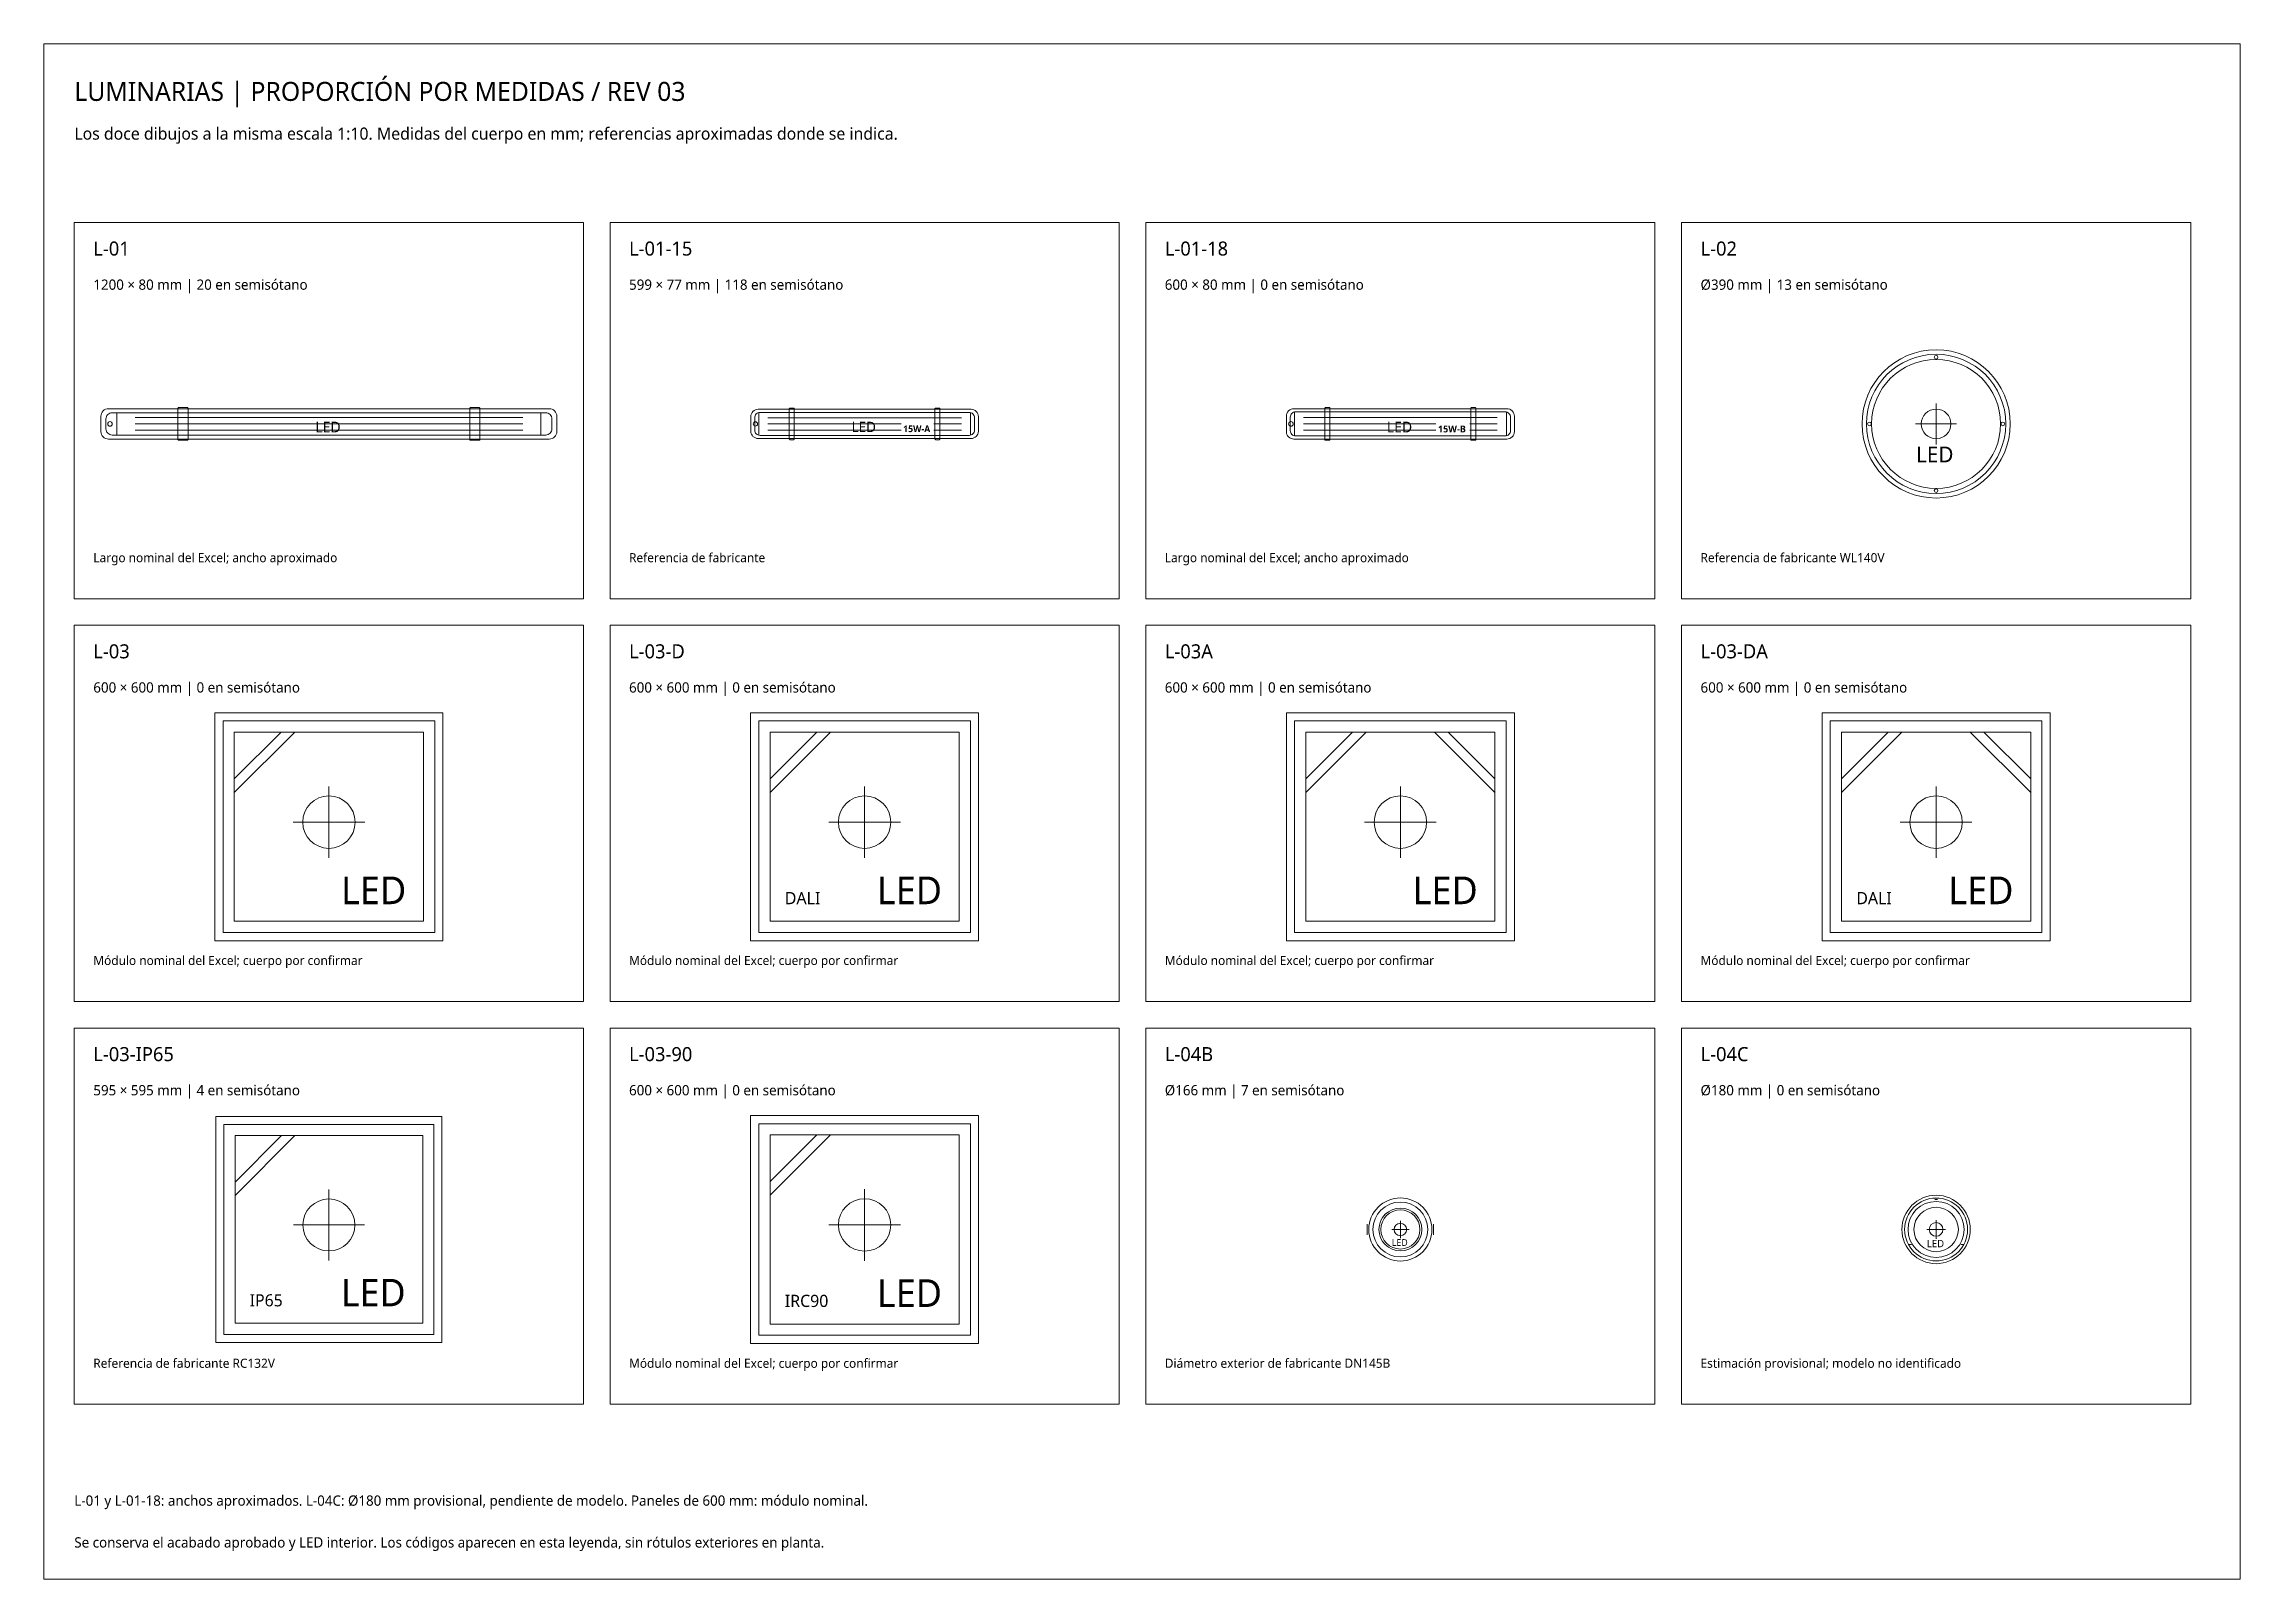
# Paper-space layout 'IE_MEDIDAS_A2_REV03' of a CAD drawing. Header units: metres, sheet in millimetres. Extents: x 8 to 586, y 8 to 412.
import ezdxf

# ---------------------------------------------------------------- set-up
doc = ezdxf.new("R2010")
doc.units = ezdxf.units.M
doc.layers.get('0').update_dxf_attribs({"color": 8})
doc.layers.add('IE-LAMINA', color=5, linetype='Continuous', lineweight=18, true_color=0x243849)
doc.layers.add('IE-LUM-L-01', color=5, linetype='Continuous', lineweight=18, true_color=0x126b94)
doc.styles.add('EI_LUM_BOLD', font='OpenSans-Semibold.ttf')
doc.styles.add('EI_LUM_REGULAR', font='OpenSans-Regular.ttf')

# ---------------------------------------------------------------- blocks, each defined once
blk = doc.blocks.new('EI_LUM_L_01')
at = {"color": 0, "lineweight": 13}
for p, q in [((-0.558, 0.0304), (-0.558, -0.0304)), ((0.558, 0.0304), (0.558, -0.0304))]:
    blk.add_line(p, q, dxfattribs=at)
at = {"color": 0, "lineweight": 9}
for p, q in [((-0.51, 0.0168), (0.51, 0.0168)), ((-0.51, 0), (0.51, 0)), ((-0.51, -0.0168), (0.51, -0.0168))]:
    blk.add_line(p, q, dxfattribs=at)
at = {"color": 0, "lineweight": 13}
blk.add_lwpolyline([(-0.58, -0.04), (0.58, -0.04, 0.414214), (0.6, -0.02), (0.6, 0.02, 0.414214), (0.58, 0.04), (-0.58, 0.04, 0.414214), (-0.6, 0.02), (-0.6, -0.02, 0.414214)], format="xyb", close=True, dxfattribs=at)
at = {"color": 0, "lineweight": 9}
for points in [[(-0.5707, -0.0292), (0.5707, -0.0292, 0.414214), (0.5867, -0.0132), (0.5867, 0.0132, 0.414214), (0.5707, 0.0292), (-0.5707, 0.0292, 0.414214), (-0.5867, 0.0132), (-0.5867, -0.0132, 0.414214)], [(-0.3947, -0.0432), (-0.3733, -0.0432, 0.414214), (-0.3708, -0.0407), (-0.3708, 0.0407, 0.414214), (-0.3733, 0.0432), (-0.3947, 0.0432, 0.414214), (-0.3972, 0.0407), (-0.3972, -0.0407, 0.414214)], [(0.3733, -0.0432), (0.3947, -0.0432, 0.414214), (0.3972, -0.0407), (0.3972, 0.0407, 0.414214), (0.3947, 0.0432), (0.3733, 0.0432, 0.414214), (0.3708, 0.0407), (0.3708, -0.0407, 0.414214)]]:
    blk.add_lwpolyline(points, format="xyb", close=True, dxfattribs=at)
blk.add_circle((-0.576, 0), 0.006, dxfattribs=at)
at = {"color": 0, "lineweight": 9, "style": 'EI_LUM_REGULAR'}
blk.add_text('LED', height=0.02821, dxfattribs=at).set_placement((-0.0356, -0.0224))
at = {"style": 'EI_LUM_REGULAR', "flags": 1}
for tag in ['ANCHO_CUERPO_MM', 'ALTURA_M', 'AMBIENTE', 'TIPO', 'ID', 'IP', 'GIRO_REFERENCIA', 'DESCRIPCION', 'POTENCIA_W', 'FLUJO_NOMINAL_LM', 'FLUJO_CALCULO_LM', 'MONTAJE', 'PAGINA_PDF', 'NUMERO_LOCAL', 'ESTADO', 'LARGO_CUERPO_MM', 'DIAMETRO_CUERPO_MM', 'REFERENCIA_DIMENSIONAL', 'NPT_M', 'FUENTE_XY']:
    blk.add_attdef(tag, (0, 0), '', height=0.025, dxfattribs=at)
blk = doc.blocks.new('EI_LUM_L_01_15')
at = {"color": 0, "lineweight": 13}
for p, q in [((-0.2785, 0.0293), (-0.2785, -0.0293)), ((0.2785, 0.0293), (0.2785, -0.0293))]:
    blk.add_line(p, q, dxfattribs=at)
at = {"color": 0, "lineweight": 9}
for p, q in [((-0.2546, 0.0162), (0.2546, 0.0162)), ((-0.2546, 0), (0.0959, 0)), ((0.1824, 0), (0.2546, 0)), ((-0.2546, -0.0162), (0.0959, -0.0162)), ((0.1824, -0.0162), (0.2546, -0.0162))]:
    blk.add_line(p, q, dxfattribs=at)
at = {"color": 0, "lineweight": 13}
blk.add_lwpolyline([(-0.2802, -0.0385), (0.2802, -0.0385, 0.414214), (0.2995, -0.0193), (0.2995, 0.0192, 0.414214), (0.2802, 0.0385), (-0.2802, 0.0385, 0.414214), (-0.2995, 0.0192), (-0.2995, -0.0193, 0.414214)], format="xyb", close=True, dxfattribs=at)
at = {"color": 0, "lineweight": 9}
for points in [[(-0.2753, -0.0302), (0.2753, -0.0302, 0.414214), (0.2893, -0.0162), (0.2893, 0.0162, 0.414214), (0.2753, 0.0302), (-0.2753, 0.0302, 0.414214), (-0.2893, 0.0162), (-0.2893, -0.0162, 0.414214)], [(-0.1964, -0.0416), (-0.187, -0.0416, 0.414214), (-0.1851, -0.0397), (-0.1851, 0.0397, 0.414214), (-0.187, 0.0416), (-0.1964, 0.0416, 0.414214), (-0.1983, 0.0397), (-0.1983, -0.0397, 0.414214)], [(0.187, -0.0416), (0.1964, -0.0416, 0.414214), (0.1983, -0.0397), (0.1983, 0.0397, 0.414214), (0.1964, 0.0416), (0.187, 0.0416, 0.414214), (0.1851, 0.0397), (0.1851, -0.0397, 0.414214)]]:
    blk.add_lwpolyline(points, format="xyb", close=True, dxfattribs=at)
blk.add_circle((-0.2875, 0), 0.00577, dxfattribs=at)
for s, height, style, p in [('LED', 0.02715, 'EI_LUM_REGULAR', (-0.0343, -0.0216)), ('15W-A', 0.01745, 'EI_LUM_BOLD', (0.1016, -0.0216))]:
    blk.add_text(s, height=height, dxfattribs=dict(at, style=style)).set_placement(p)
at = {"style": 'EI_LUM_REGULAR', "flags": 1}
for tag in ['ANCHO_CUERPO_MM', 'ALTURA_M', 'AMBIENTE', 'TIPO', 'ID', 'IP', 'GIRO_REFERENCIA', 'DESCRIPCION', 'POTENCIA_W', 'FLUJO_NOMINAL_LM', 'FLUJO_CALCULO_LM', 'MONTAJE', 'PAGINA_PDF', 'NUMERO_LOCAL', 'ESTADO', 'LARGO_CUERPO_MM', 'DIAMETRO_CUERPO_MM', 'REFERENCIA_DIMENSIONAL', 'NPT_M', 'FUENTE_XY']:
    blk.add_attdef(tag, (0, 0), '', height=0.025, dxfattribs=at)
blk = doc.blocks.new('EI_LUM_L_01_18')
at = {"color": 0, "lineweight": 13}
for p, q in [((-0.279, 0.0304), (-0.279, -0.0304)), ((0.279, 0.0304), (0.279, -0.0304))]:
    blk.add_line(p, q, dxfattribs=at)
at = {"color": 0, "lineweight": 9}
for p, q in [((-0.255, 0.0168), (0.255, 0.0168)), ((-0.255, 0), (0.0933, 0)), ((0.1827, 0), (0.255, 0)), ((-0.255, -0.0168), (0.0933, -0.0168)), ((0.1827, -0.0168), (0.255, -0.0168))]:
    blk.add_line(p, q, dxfattribs=at)
at = {"color": 0, "lineweight": 13}
blk.add_lwpolyline([(-0.28, -0.04), (0.28, -0.04, 0.414214), (0.3, -0.02), (0.3, 0.02, 0.414214), (0.28, 0.04), (-0.28, 0.04, 0.414214), (-0.3, 0.02), (-0.3, -0.02, 0.414214)], format="xyb", close=True, dxfattribs=at)
at = {"color": 0, "lineweight": 9}
for points in [[(-0.2757, -0.0317), (0.2757, -0.0317, 0.414214), (0.2898, -0.0177), (0.2898, 0.0177, 0.414214), (0.2757, 0.0317), (-0.2757, 0.0317, 0.414214), (-0.2898, 0.0177), (-0.2898, -0.0177, 0.414214)], [(-0.1967, -0.0432), (-0.1873, -0.0432, 0.414214), (-0.1854, -0.0413), (-0.1854, 0.0413, 0.414214), (-0.1873, 0.0432), (-0.1967, 0.0432, 0.414214), (-0.1986, 0.0413), (-0.1986, -0.0413, 0.414214)], [(0.1873, -0.0432), (0.1967, -0.0432, 0.414214), (0.1986, -0.0413), (0.1986, 0.0413, 0.414214), (0.1967, 0.0432), (0.1873, 0.0432, 0.414214), (0.1854, 0.0413), (0.1854, -0.0413, 0.414214)]]:
    blk.add_lwpolyline(points, format="xyb", close=True, dxfattribs=at)
blk.add_circle((-0.288, 0), 0.006, dxfattribs=at)
for s, height, style, p in [('LED', 0.02821, 'EI_LUM_REGULAR', (-0.0356, -0.0224)), ('15W-B', 0.01813, 'EI_LUM_BOLD', (0.099, -0.0224))]:
    blk.add_text(s, height=height, dxfattribs=dict(at, style=style)).set_placement(p)
at = {"style": 'EI_LUM_REGULAR', "flags": 1}
for tag in ['ANCHO_CUERPO_MM', 'ALTURA_M', 'AMBIENTE', 'TIPO', 'ID', 'IP', 'GIRO_REFERENCIA', 'DESCRIPCION', 'POTENCIA_W', 'FLUJO_NOMINAL_LM', 'FLUJO_CALCULO_LM', 'MONTAJE', 'PAGINA_PDF', 'NUMERO_LOCAL', 'ESTADO', 'LARGO_CUERPO_MM', 'DIAMETRO_CUERPO_MM', 'REFERENCIA_DIMENSIONAL', 'NPT_M', 'FUENTE_XY']:
    blk.add_attdef(tag, (0, 0), '', height=0.025, dxfattribs=at)
blk = doc.blocks.new('EI_LUM_L_02')
at = {"color": 0, "lineweight": 9}
for p, q in [((-0.05382, 0), (0.05382, 0)), ((0, 0.05382), (0, -0.05382))]:
    blk.add_line(p, q, dxfattribs=at)
at = {"color": 0, "lineweight": 13}
blk.add_circle((0, 0), 0.195, dxfattribs=at)
at = {"color": 0, "lineweight": 9}
for centre, radius in [((0, 0), 0.1833), ((0, 0.1755), 0.00468), ((0, 0), 0.16965), ((-0.1755, 0), 0.00468), ((0, 0), 0.039), ((0.1755, 0), 0.00468), ((0, -0.1755), 0.00468)]:
    blk.add_circle(centre, radius, dxfattribs=at)
at = {"color": 0, "lineweight": 9, "style": 'EI_LUM_REGULAR'}
blk.add_text('LED', height=0.041761, dxfattribs=at).set_placement((-0.05277, -0.1014))
at = {"style": 'EI_LUM_REGULAR', "flags": 1}
for tag in ['ANCHO_CUERPO_MM', 'ALTURA_M', 'AMBIENTE', 'TIPO', 'ID', 'IP', 'GIRO_REFERENCIA', 'DESCRIPCION', 'POTENCIA_W', 'FLUJO_NOMINAL_LM', 'FLUJO_CALCULO_LM', 'MONTAJE', 'NUMERO_LOCAL', 'ESTADO', 'LARGO_CUERPO_MM', 'DIAMETRO_CUERPO_MM', 'REFERENCIA_DIMENSIONAL', 'PAGINA_PDF', 'NPT_M', 'FUENTE_XY']:
    blk.add_attdef(tag, (0, 0), '', height=0.025, dxfattribs=at)
blk = doc.blocks.new('EI_LUM_L_03')
at = {"color": 0, "lineweight": 9}
for p, q in [((-0.249, 0.126), (-0.126, 0.249)), ((-0.249, 0.09), (-0.09, 0.249)), ((0, 0.1062), (0, -0.0822)), ((-0.0942, 0.012), (0.0942, 0.012))]:
    blk.add_line(p, q, dxfattribs=at)
at = {"color": 0, "lineweight": 13}
for points in [[(-0.3, -0.3), (0.3, -0.3), (0.3, 0.3), (-0.3, 0.3)], [(-0.249, -0.249), (0.249, -0.249), (0.249, 0.249), (-0.249, 0.249)]]:
    blk.add_lwpolyline(points, close=True, dxfattribs=at)
at = {"color": 0, "lineweight": 9}
blk.add_lwpolyline([(-0.2784, -0.2784), (0.2784, -0.2784), (0.2784, 0.2784), (-0.2784, 0.2784)], close=True, dxfattribs=at)
blk.add_circle((0, 0.012), 0.069, dxfattribs=at)
at = {"color": 0, "lineweight": 9, "style": 'EI_LUM_REGULAR'}
blk.add_text('LED', height=0.07281, dxfattribs=at).set_placement((0.032, -0.204))
at = {"style": 'EI_LUM_REGULAR', "flags": 1}
for tag in ['ANCHO_CUERPO_MM', 'ALTURA_M', 'AMBIENTE', 'TIPO', 'ID', 'IP', 'GIRO_REFERENCIA', 'DESCRIPCION', 'POTENCIA_W', 'FLUJO_NOMINAL_LM', 'FLUJO_CALCULO_LM', 'MONTAJE', 'PAGINA_PDF', 'NUMERO_LOCAL', 'ESTADO', 'LARGO_CUERPO_MM', 'DIAMETRO_CUERPO_MM', 'REFERENCIA_DIMENSIONAL', 'NPT_M', 'FUENTE_XY']:
    blk.add_attdef(tag, (0, 0), '', height=0.025, dxfattribs=at)
blk = doc.blocks.new('EI_LUM_L_03_D')
at = {"color": 0, "lineweight": 9}
for p, q in [((-0.249, 0.126), (-0.126, 0.249)), ((-0.249, 0.09), (-0.09, 0.249)), ((0, 0.1062), (0, -0.0822)), ((-0.0942, 0.012), (0.0942, 0.012))]:
    blk.add_line(p, q, dxfattribs=at)
at = {"color": 0, "lineweight": 13}
for points in [[(-0.3, -0.3), (0.3, -0.3), (0.3, 0.3), (-0.3, 0.3)], [(-0.249, -0.249), (0.249, -0.249), (0.249, 0.249), (-0.249, 0.249)]]:
    blk.add_lwpolyline(points, close=True, dxfattribs=at)
at = {"color": 0, "lineweight": 9}
blk.add_lwpolyline([(-0.2784, -0.2784), (0.2784, -0.2784), (0.2784, 0.2784), (-0.2784, 0.2784)], close=True, dxfattribs=at)
blk.add_circle((0, 0.012), 0.069, dxfattribs=at)
at = {"color": 0, "lineweight": 9, "style": 'EI_LUM_REGULAR'}
for s, height, p in [('DALI', 0.03212, (-0.21, -0.204)), ('LED', 0.07281, (0.032, -0.204))]:
    blk.add_text(s, height=height, dxfattribs=at).set_placement(p)
at = {"style": 'EI_LUM_REGULAR', "flags": 1}
for tag in ['ANCHO_CUERPO_MM', 'ALTURA_M', 'AMBIENTE', 'TIPO', 'ID', 'IP', 'GIRO_REFERENCIA', 'DESCRIPCION', 'POTENCIA_W', 'FLUJO_NOMINAL_LM', 'FLUJO_CALCULO_LM', 'MONTAJE', 'PAGINA_PDF', 'NUMERO_LOCAL', 'ESTADO', 'LARGO_CUERPO_MM', 'DIAMETRO_CUERPO_MM', 'REFERENCIA_DIMENSIONAL', 'NPT_M', 'FUENTE_XY']:
    blk.add_attdef(tag, (0, 0), '', height=0.025, dxfattribs=at)
blk = doc.blocks.new('EI_LUM_L_03A')
at = {"color": 0, "lineweight": 9}
for p, q in [((-0.249, 0.126), (-0.126, 0.249)), ((-0.249, 0.09), (-0.09, 0.249)), ((0.249, 0.09), (0.09, 0.249)), ((0.249, 0.126), (0.126, 0.249)), ((0, 0.1062), (0, -0.0822)), ((-0.0942, 0.012), (0.0942, 0.012))]:
    blk.add_line(p, q, dxfattribs=at)
at = {"color": 0, "lineweight": 13}
for points in [[(-0.3, -0.3), (0.3, -0.3), (0.3, 0.3), (-0.3, 0.3)], [(-0.249, -0.249), (0.249, -0.249), (0.249, 0.249), (-0.249, 0.249)]]:
    blk.add_lwpolyline(points, close=True, dxfattribs=at)
at = {"color": 0, "lineweight": 9}
blk.add_lwpolyline([(-0.2784, -0.2784), (0.2784, -0.2784), (0.2784, 0.2784), (-0.2784, 0.2784)], close=True, dxfattribs=at)
blk.add_circle((0, 0.012), 0.069, dxfattribs=at)
at = {"color": 0, "lineweight": 9, "style": 'EI_LUM_REGULAR'}
blk.add_text('LED', height=0.07281, dxfattribs=at).set_placement((0.032, -0.204))
at = {"style": 'EI_LUM_REGULAR', "flags": 1}
for tag in ['ANCHO_CUERPO_MM', 'ALTURA_M', 'AMBIENTE', 'TIPO', 'ID', 'IP', 'GIRO_REFERENCIA', 'DESCRIPCION', 'POTENCIA_W', 'FLUJO_NOMINAL_LM', 'FLUJO_CALCULO_LM', 'MONTAJE', 'PAGINA_PDF', 'NUMERO_LOCAL', 'ESTADO', 'LARGO_CUERPO_MM', 'DIAMETRO_CUERPO_MM', 'REFERENCIA_DIMENSIONAL', 'NPT_M', 'FUENTE_XY']:
    blk.add_attdef(tag, (0, 0), '', height=0.025, dxfattribs=at)
blk = doc.blocks.new('EI_LUM_L_03_DA')
at = {"color": 0, "lineweight": 9}
for p, q in [((-0.249, 0.126), (-0.126, 0.249)), ((-0.249, 0.09), (-0.09, 0.249)), ((0.249, 0.09), (0.09, 0.249)), ((0.249, 0.126), (0.126, 0.249)), ((0, 0.1062), (0, -0.0822)), ((-0.0942, 0.012), (0.0942, 0.012))]:
    blk.add_line(p, q, dxfattribs=at)
at = {"color": 0, "lineweight": 13}
for points in [[(-0.3, -0.3), (0.3, -0.3), (0.3, 0.3), (-0.3, 0.3)], [(-0.249, -0.249), (0.249, -0.249), (0.249, 0.249), (-0.249, 0.249)]]:
    blk.add_lwpolyline(points, close=True, dxfattribs=at)
at = {"color": 0, "lineweight": 9}
blk.add_lwpolyline([(-0.2784, -0.2784), (0.2784, -0.2784), (0.2784, 0.2784), (-0.2784, 0.2784)], close=True, dxfattribs=at)
blk.add_circle((0, 0.012), 0.069, dxfattribs=at)
at = {"color": 0, "lineweight": 9, "style": 'EI_LUM_REGULAR'}
for s, height, p in [('DALI', 0.03212, (-0.21, -0.204)), ('LED', 0.07281, (0.032, -0.204))]:
    blk.add_text(s, height=height, dxfattribs=at).set_placement(p)
at = {"style": 'EI_LUM_REGULAR', "flags": 1}
for tag in ['ANCHO_CUERPO_MM', 'ALTURA_M', 'AMBIENTE', 'TIPO', 'ID', 'IP', 'GIRO_REFERENCIA', 'DESCRIPCION', 'POTENCIA_W', 'FLUJO_NOMINAL_LM', 'FLUJO_CALCULO_LM', 'MONTAJE', 'PAGINA_PDF', 'NUMERO_LOCAL', 'ESTADO', 'LARGO_CUERPO_MM', 'DIAMETRO_CUERPO_MM', 'REFERENCIA_DIMENSIONAL', 'NPT_M', 'FUENTE_XY']:
    blk.add_attdef(tag, (0, 0), '', height=0.025, dxfattribs=at)
blk = doc.blocks.new('EI_LUM_L_03_IP65')
at = {"color": 0, "lineweight": 9}
for p, q in [((-0.246925, 0.12495), (-0.12495, 0.246925)), ((-0.246925, 0.08925), (-0.08925, 0.246925)), ((0, 0.105315), (0, -0.081515)), ((-0.093415, 0.0119), (0.093415, 0.0119))]:
    blk.add_line(p, q, dxfattribs=at)
at = {"color": 0, "lineweight": 13}
for points in [[(-0.2975, -0.2975), (0.2975, -0.2975), (0.2975, 0.2975), (-0.2975, 0.2975)], [(-0.246925, -0.246925), (0.246925, -0.246925), (0.246925, 0.246925), (-0.246925, 0.246925)]]:
    blk.add_lwpolyline(points, close=True, dxfattribs=at)
at = {"color": 0, "lineweight": 9}
blk.add_lwpolyline([(-0.27608, -0.27608), (0.27608, -0.27608), (0.27608, 0.27608), (-0.27608, 0.27608)], close=True, dxfattribs=at)
blk.add_circle((0, 0.0119), 0.068425, dxfattribs=at)
at = {"color": 0, "lineweight": 9, "style": 'EI_LUM_REGULAR'}
for s, height, p in [('IP65', 0.0318563, (-0.20825, -0.2023)), ('LED', 0.0722077, (0.031705, -0.2023))]:
    blk.add_text(s, height=height, dxfattribs=at).set_placement(p)
at = {"style": 'EI_LUM_REGULAR', "flags": 1}
for tag in ['ANCHO_CUERPO_MM', 'ALTURA_M', 'AMBIENTE', 'TIPO', 'ID', 'IP', 'GIRO_REFERENCIA', 'DESCRIPCION', 'POTENCIA_W', 'FLUJO_NOMINAL_LM', 'FLUJO_CALCULO_LM', 'MONTAJE', 'NUMERO_LOCAL', 'ESTADO', 'LARGO_CUERPO_MM', 'DIAMETRO_CUERPO_MM', 'REFERENCIA_DIMENSIONAL', 'PAGINA_PDF', 'NPT_M', 'FUENTE_XY']:
    blk.add_attdef(tag, (0, 0), '', height=0.025, dxfattribs=at)
blk = doc.blocks.new('EI_LUM_L_03_90')
at = {"color": 0, "lineweight": 9}
for p, q in [((-0.249, 0.126), (-0.126, 0.249)), ((-0.249, 0.09), (-0.09, 0.249)), ((0, 0.1062), (0, -0.0822)), ((-0.0942, 0.012), (0.0942, 0.012))]:
    blk.add_line(p, q, dxfattribs=at)
at = {"color": 0, "lineweight": 13}
for points in [[(-0.3, -0.3), (0.3, -0.3), (0.3, 0.3), (-0.3, 0.3)], [(-0.249, -0.249), (0.249, -0.249), (0.249, 0.249), (-0.249, 0.249)]]:
    blk.add_lwpolyline(points, close=True, dxfattribs=at)
at = {"color": 0, "lineweight": 9}
blk.add_lwpolyline([(-0.2784, -0.2784), (0.2784, -0.2784), (0.2784, 0.2784), (-0.2784, 0.2784)], close=True, dxfattribs=at)
blk.add_circle((0, 0.012), 0.069, dxfattribs=at)
at = {"color": 0, "lineweight": 9, "style": 'EI_LUM_REGULAR'}
for s, height, p in [('IRC90', 0.03212, (-0.21, -0.204)), ('LED', 0.07281, (0.032, -0.204))]:
    blk.add_text(s, height=height, dxfattribs=at).set_placement(p)
at = {"style": 'EI_LUM_REGULAR', "flags": 1}
for tag in ['ANCHO_CUERPO_MM', 'ALTURA_M', 'AMBIENTE', 'TIPO', 'ID', 'IP', 'GIRO_REFERENCIA', 'DESCRIPCION', 'POTENCIA_W', 'FLUJO_NOMINAL_LM', 'FLUJO_CALCULO_LM', 'MONTAJE', 'PAGINA_PDF', 'NUMERO_LOCAL', 'ESTADO', 'LARGO_CUERPO_MM', 'DIAMETRO_CUERPO_MM', 'REFERENCIA_DIMENSIONAL', 'NPT_M', 'FUENTE_XY']:
    blk.add_attdef(tag, (0, 0), '', height=0.025, dxfattribs=at)
blk = doc.blocks.new('EI_LUM_L_04B')
at = {"color": 0, "lineweight": 9}
for p, q in [((-0.08715, 0.01411), (-0.08715, -0.01411)), ((-0.022908, 0), (0.022908, 0)), ((0, 0.022908), (0, -0.022908)), ((0.08715, 0.01411), (0.08715, -0.01411))]:
    blk.add_line(p, q, dxfattribs=at)
at = {"color": 0, "lineweight": 13}
for radius in [0.083, 0.05644]:
    blk.add_circle((0, 0), radius, dxfattribs=at)
at = {"color": 0, "lineweight": 9}
for radius in [0.07221, 0.05146, 0.0166]:
    blk.add_circle((0, 0), radius, dxfattribs=at)
at = {"color": 0, "lineweight": 9, "style": 'EI_LUM_REGULAR'}
blk.add_text('LED', height=0.0177753, dxfattribs=at).set_placement((-0.022462, -0.04316))
at = {"style": 'EI_LUM_REGULAR', "flags": 1}
for tag in ['ANCHO_CUERPO_MM', 'ALTURA_M', 'AMBIENTE', 'TIPO', 'ID', 'IP', 'GIRO_REFERENCIA', 'DESCRIPCION', 'POTENCIA_W', 'FLUJO_NOMINAL_LM', 'FLUJO_CALCULO_LM', 'MONTAJE', 'NUMERO_LOCAL', 'ESTADO', 'LARGO_CUERPO_MM', 'DIAMETRO_CUERPO_MM', 'REFERENCIA_DIMENSIONAL', 'PAGINA_PDF', 'NPT_M', 'FUENTE_XY']:
    blk.add_attdef(tag, (0, 0), '', height=0.025, dxfattribs=at)
blk = doc.blocks.new('EI_LUM_L_04C')
at = {"color": 0, "lineweight": 9}
for p, q in [((-0.0036, 0.0792), (0.0036, 0.0792)), ((-0.0248, 0), (0.0248, 0)), ((0, 0.0248), (0, -0.0248)), ((-0.0722, -0.0396), (-0.065, -0.0396)), ((0.065, -0.0396), (0.0722, -0.0396))]:
    blk.add_line(p, q, dxfattribs=at)
at = {"color": 0, "lineweight": 13}
for radius in [0.09, 0.0828]:
    blk.add_circle((0, 0), radius, dxfattribs=at)
at = {"color": 0, "lineweight": 9}
for radius in [0.0738, 0.0585, 0.018]:
    blk.add_circle((0, 0), radius, dxfattribs=at)
at = {"color": 0, "lineweight": 9, "style": 'EI_LUM_REGULAR'}
blk.add_text('LED', height=0.01927, dxfattribs=at).set_placement((-0.0244, -0.0468))
at = {"style": 'EI_LUM_REGULAR', "flags": 1}
for tag in ['ANCHO_CUERPO_MM', 'ALTURA_M', 'AMBIENTE', 'TIPO', 'ID', 'IP', 'GIRO_REFERENCIA', 'DESCRIPCION', 'POTENCIA_W', 'FLUJO_NOMINAL_LM', 'FLUJO_CALCULO_LM', 'MONTAJE', 'PAGINA_PDF', 'NUMERO_LOCAL', 'ESTADO', 'LARGO_CUERPO_MM', 'DIAMETRO_CUERPO_MM', 'REFERENCIA_DIMENSIONAL', 'NPT_M', 'FUENTE_XY']:
    blk.add_attdef(tag, (0, 0), '', height=0.025, dxfattribs=at)

psp = doc.layouts.new('IE_MEDIDAS_A2_REV03')

# ---------------------------------------------------------------- linework, layer by layer
at = {"layer": 'IE-LAMINA'}
psp.add_lwpolyline([(8, 8), (586, 8), (586, 412), (8, 412)], close=True, dxfattribs=at)
at = {"layer": 'IE-LAMINA', "lineweight": 9}
for points in [[(16, 365), (150, 365), (150, 266), (16, 266)], [(157, 365), (291, 365), (291, 266), (157, 266)], [(298, 365), (432, 365), (432, 266), (298, 266)], [(439, 365), (573, 365), (573, 266), (439, 266)], [(16, 259), (150, 259), (150, 160), (16, 160)], [(157, 259), (291, 259), (291, 160), (157, 160)], [(298, 259), (432, 259), (432, 160), (298, 160)], [(439, 259), (573, 259), (573, 160), (439, 160)], [(16, 153), (150, 153), (150, 54), (16, 54)], [(157, 153), (291, 153), (291, 54), (157, 54)], [(298, 153), (432, 153), (432, 54), (298, 54)], [(439, 153), (573, 153), (573, 54), (439, 54)]]:
    psp.add_lwpolyline(points, close=True, dxfattribs=at)

# ---------------------------------------------------------------- block references
at = {"layer": 'IE-LUM-L-01', "xscale": 100, "yscale": 100, "zscale": 100}
for name, p in [('EI_LUM_L_02', (506, 312)), ('EI_LUM_L_01', (83, 312)), ('EI_LUM_L_01_15', (224, 312)), ('EI_LUM_L_01_18', (365, 312)), ('EI_LUM_L_03', (83, 206)), ('EI_LUM_L_03_D', (224, 206)), ('EI_LUM_L_03A', (365, 206)), ('EI_LUM_L_03_DA', (506, 206)), ('EI_LUM_L_03_IP65', (83, 100)), ('EI_LUM_L_03_90', (224, 100)), ('EI_LUM_L_04B', (365, 100)), ('EI_LUM_L_04C', (506, 100))]:
    psp.add_blockref(name, p, dxfattribs=at)

# ---------------------------------------------------------------- texts
at = {"layer": 'IE-LAMINA', "attachment_point": 1, "style": 'EI_LUM_REGULAR'}
for s, insert, char_height, width in [('LUMINARIAS | PROPORCIÓN POR MEDIDAS / REV 03', (16, 402), 5, 562), ('Los doce dibujos a la misma escala 1:10. Medidas del cuerpo en mm; referencias aproximadas donde se indica.', (16, 390), 3.2, 562), ('L-01', (21, 360), 3.7, 124), ('L-01-15', (162, 360), 3.7, 124), ('L-01-18', (303, 360), 3.7, 124), ('L-02', (444, 360), 3.7, 124), ('1200 × 80 mm | 20 en semisótano', (21, 350), 2.7, 124), ('599 × 77 mm | 118 en semisótano', (162, 350), 2.7, 124), ('600 × 80 mm | 0 en semisótano', (303, 350), 2.7, 124), ('Ø390 mm | 13 en semisótano', (444, 350), 2.7, 124), ('Largo nominal del Excel; ancho aproximado', (21, 278), 2.4, 124), ('Referencia de fabricante', (162, 278), 2.4, 124), ('Largo nominal del Excel; ancho aproximado', (303, 278), 2.4, 124), ('Referencia de fabricante WL140V', (444, 278), 2.4, 124), ('L-03', (21, 254), 3.7, 124), ('L-03-D', (162, 254), 3.7, 124), ('L-03A', (303, 254), 3.7, 124), ('L-03-DA', (444, 254), 3.7, 124), ('600 × 600 mm | 0 en semisótano', (21, 244), 2.7, 124), ('600 × 600 mm | 0 en semisótano', (162, 244), 2.7, 124), ('600 × 600 mm | 0 en semisótano', (303, 244), 2.7, 124), ('600 × 600 mm | 0 en semisótano', (444, 244), 2.7, 124), ('Módulo nominal del Excel; cuerpo por confirmar', (21, 172), 2.4, 124), ('Módulo nominal del Excel; cuerpo por confirmar', (162, 172), 2.4, 124), ('Módulo nominal del Excel; cuerpo por confirmar', (303, 172), 2.4, 124), ('Módulo nominal del Excel; cuerpo por confirmar', (444, 172), 2.4, 124), ('L-03-IP65', (21, 148), 3.7, 124), ('L-03-90', (162, 148), 3.7, 124), ('L-04B', (303, 148), 3.7, 124), ('L-04C', (444, 148), 3.7, 124), ('595 × 595 mm | 4 en semisótano', (21, 138), 2.7, 124), ('600 × 600 mm | 0 en semisótano', (162, 138), 2.7, 124), ('Ø166 mm | 7 en semisótano', (303, 138), 2.7, 124), ('Ø180 mm | 0 en semisótano', (444, 138), 2.7, 124), ('Referencia de fabricante RC132V', (21, 66), 2.4, 124), ('Módulo nominal del Excel; cuerpo por confirmar', (162, 66), 2.4, 124), ('Diámetro exterior de fabricante DN145B', (303, 66), 2.4, 124), ('Estimación provisional; modelo no identificado', (444, 66), 2.4, 124), ('L-01 y L-01-18: anchos aproximados. L-04C: Ø180 mm provisional, pendiente de modelo. Paneles de 600 mm: módulo nominal.', (16, 30), 2.7, 562), ('Se conserva el acabado aprobado y LED interior. Los códigos aparecen en esta leyenda, sin rótulos exteriores en planta.', (16, 19), 2.7, 562)]:
    psp.add_mtext(s, dxfattribs=dict(at, insert=insert, char_height=char_height, width=width))

doc.saveas('drawing.dxf')
